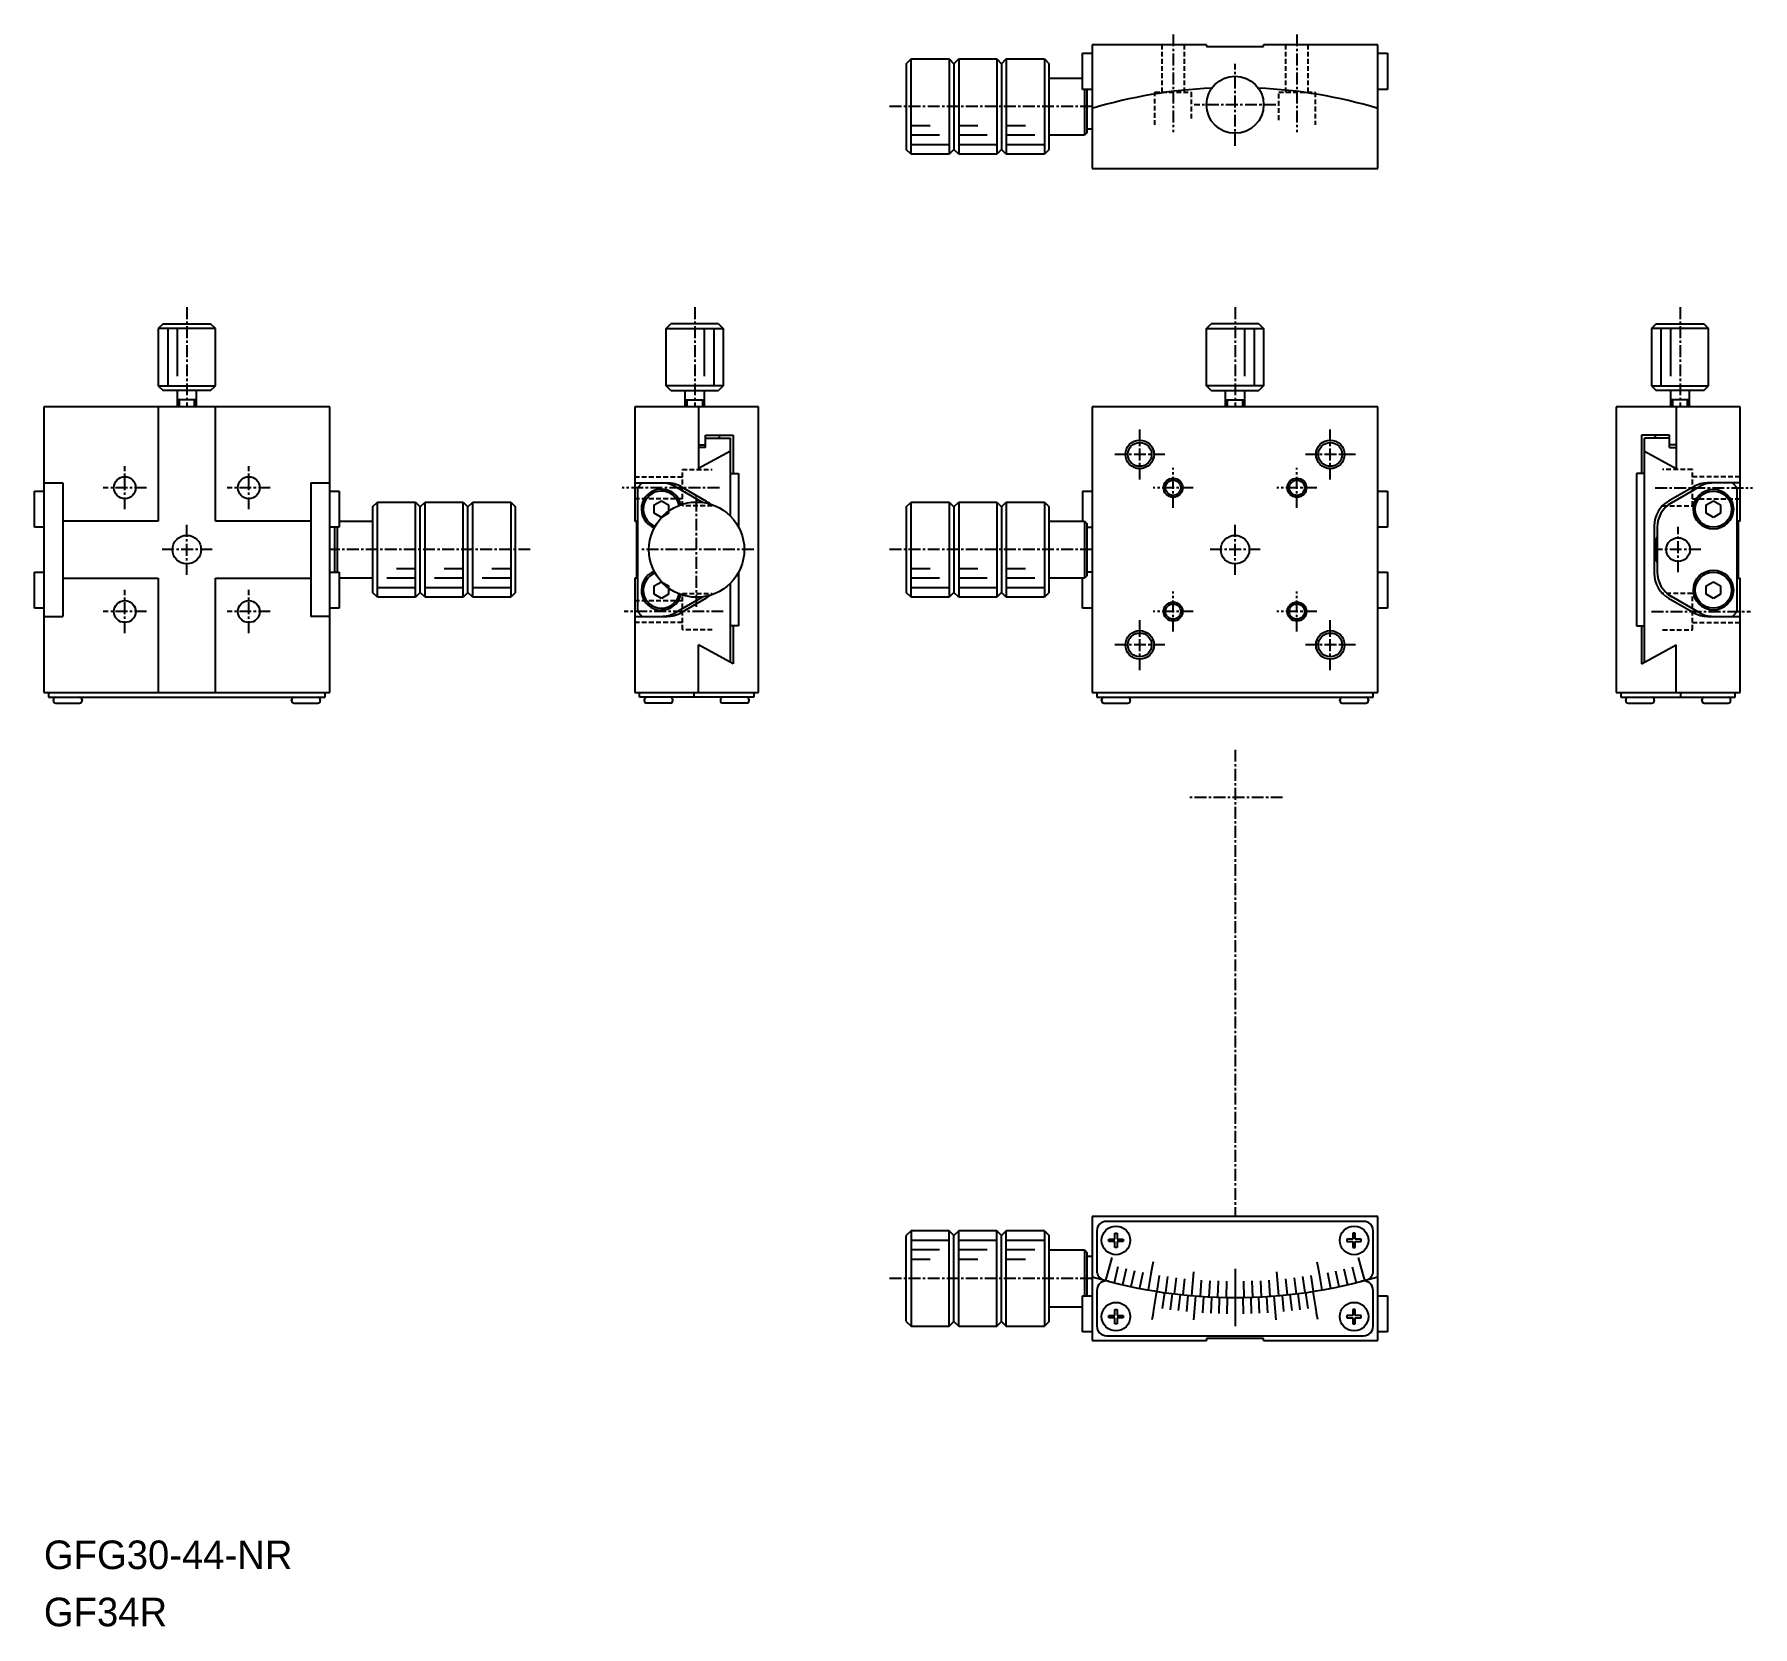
# Model space of a CAD drawing. Extents: x 947 to 1127, y 43 to 210.
import ezdxf

# ---------------------------------------------------------------- set-up
doc = ezdxf.new("R2010")
doc.units = 0
doc.linetypes.add('CENTER', pattern=[2, 1.25, -0.25, 0.25, -0.25])
doc.linetypes.add('DASHED', pattern=[0.75, 0.5, -0.25])
doc.layers.get('0').update_dxf_attribs({"linetype": 'CONTINUOUS'})
doc.layers.add('CENTER', color=1, linetype='CENTER')

msp = doc.modelspace()

# ---------------------------------------------------------------- linework, layer by layer
at = {"color": 7, "linetype": 'CONTINUOUS'}
for p, q in [((1038.06, 206.99), (1038.56, 207.49)), ((1038.56, 207.49), (1042.56, 207.49)), ((1042.56, 207.49), (1043.06, 206.99)), ((1043.06, 206.99), (1043.56, 207.49)), ((1043.56, 207.49), (1047.56, 207.49)), ((1047.56, 207.49), (1048.06, 206.99)), ((1048.06, 206.99), (1048.56, 207.49)), ((1048.56, 207.49), (1052.56, 207.49)), ((1052.56, 207.49), (1053.06, 206.99)), ((1056.56, 204.29), (1056.56, 208.09)), ((1056.56, 208.09), (1057.56, 208.09)), ((1069.56, 208.99), (1057.56, 208.99)), ((1057.56, 208.99), (1057.56, 195.99)), ((1069.56, 208.99), (1069.56, 208.79)), ((1069.56, 208.79), (1075.56, 208.79)), ((1075.56, 208.79), (1075.56, 208.99)), ((1087.56, 208.99), (1075.56, 208.99)), ((1087.56, 195.99), (1087.56, 208.99)), ((1087.56, 208.09), (1088.56, 208.09)), ((1088.56, 208.09), (1088.56, 204.29)), ((1038.06, 206.99), (1038.06, 197.99)), ((1043.06, 206.99), (1043.06, 197.99)), ((1048.06, 206.99), (1048.06, 197.99)), ((1053.06, 197.99), (1053.06, 206.99)), ((1053.06, 205.49), (1056.56, 205.49)), ((1057.56, 204.29), (1056.56, 204.29)), ((1057.06, 199.79), (1057.06, 204.29)), ((1088.56, 204.29), (1087.56, 204.29)), ((1056.76, 199.49), (1053.06, 199.49)), ((1057.06, 199.79), (1056.76, 199.49)), ((1057.56, 200.14), (1057.06, 200.14)), ((1038.56, 197.49), (1038.06, 197.99)), ((1042.56, 197.49), (1038.56, 197.49)), ((1043.06, 197.99), (1042.56, 197.49)), ((1043.56, 197.49), (1043.06, 197.99)), ((1047.56, 197.49), (1043.56, 197.49)), ((1048.06, 197.99), (1047.56, 197.49)), ((1048.56, 197.49), (1048.06, 197.99)), ((1052.56, 197.49), (1048.56, 197.49)), ((1053.06, 197.99), (1052.56, 197.49)), ((1057.56, 195.99), (1087.56, 195.99)), ((960.06, 179.7), (959.56, 179.2)), ((959.56, 179.2), (959.56, 173.2)), ((960.06, 179.7), (965.06, 179.7)), ((965.56, 179.2), (965.06, 179.7)), ((965.56, 173.2), (965.56, 179.2)), ((1012.86, 179.2), (1013.36, 179.7)), ((1012.86, 173.2), (1012.86, 179.2)), ((1018.36, 179.7), (1013.36, 179.7)), ((1018.36, 179.7), (1018.86, 179.2)), ((1018.86, 179.2), (1018.86, 173.2)), ((1069.56, 179.2), (1070.06, 179.7)), ((1069.56, 173.2), (1069.56, 179.2)), ((1075.06, 179.7), (1070.06, 179.7)), ((1075.06, 179.7), (1075.56, 179.2)), ((1075.56, 179.2), (1075.56, 173.2)), ((1116.76, 179.7), (1116.26, 179.2)), ((1116.26, 179.2), (1116.26, 173.2)), ((1116.76, 179.7), (1121.76, 179.7)), ((1122.26, 179.2), (1121.76, 179.7)), ((1122.26, 173.2), (1122.26, 179.2)), ((959.56, 173.2), (960.06, 172.7)), ((965.06, 172.7), (965.56, 173.2)), ((1013.36, 172.7), (1012.86, 173.2)), ((1018.86, 173.2), (1018.36, 172.7)), ((1070.06, 172.7), (1069.56, 173.2)), ((1075.56, 173.2), (1075.06, 172.7)), ((1116.26, 173.2), (1116.76, 172.7)), ((1121.76, 172.7), (1122.26, 173.2)), ((965.06, 172.7), (960.06, 172.7)), ((962.63, 171.7), (962.49, 171.7)), ((1013.36, 172.7), (1018.36, 172.7)), ((1015.79, 171.7), (1015.93, 171.7)), ((1070.06, 172.7), (1075.06, 172.7)), ((1072.49, 171.7), (1072.63, 171.7)), ((1121.76, 172.7), (1116.76, 172.7)), ((1119.33, 171.7), (1119.19, 171.7)), ((977.56, 170.99), (947.56, 170.99)), ((947.56, 170.99), (947.56, 140.99)), ((959.56, 170.99), (959.56, 158.99)), ((965.56, 158.99), (965.56, 170.99)), ((977.56, 140.99), (977.56, 170.99)), ((1022.56, 170.99), (1009.56, 170.99)), ((1009.56, 170.99), (1009.56, 158.99)), ((1016.25, 170.99), (1016.25, 164.49)), ((1022.56, 140.99), (1022.56, 170.99)), ((1087.56, 170.99), (1057.56, 170.99)), ((1057.56, 170.99), (1057.56, 140.99)), ((1087.56, 140.99), (1087.56, 170.99)), ((1125.56, 170.99), (1112.56, 170.99)), ((1112.56, 170.99), (1112.56, 140.99)), ((1118.87, 170.99), (1118.87, 164.49)), ((1125.56, 158.99), (1125.56, 170.99)), ((1016.98, 167.99), (1019.91, 167.99)), ((1016.98, 166.7), (1016.98, 167.99)), ((1016.98, 167.7), (1019.6, 167.7)), ((1018.31, 167.7), (1018.6, 167.99)), ((1019.6, 159.53), (1019.6, 167.7)), ((1019.91, 167.99), (1019.91, 163.99)), ((1115.21, 167.99), (1115.21, 163.99)), ((1118.14, 167.99), (1115.21, 167.99)), ((1115.52, 144.17), (1115.52, 167.7)), ((1118.14, 167.7), (1115.52, 167.7)), ((1116.81, 167.7), (1116.52, 167.99)), ((1118.14, 166.7), (1118.14, 167.99)), ((1016.25, 166.99), (1016.98, 166.99)), ((1016.98, 166.7), (1016.25, 166.7)), ((1019.6, 166.34), (1016.25, 164.49)), ((1115.52, 166.34), (1118.87, 164.49)), ((1118.87, 166.99), (1118.14, 166.99)), ((1118.14, 166.7), (1118.87, 166.7)), ((947.56, 162.99), (949.56, 162.99)), ((949.56, 162.99), (949.56, 148.99)), ((975.56, 162.99), (977.56, 162.99)), ((975.56, 162.99), (975.56, 148.99)), ((1009.56, 162.99), (1012.96, 162.99)), ((1009.86, 162.49), (1010.36, 162.99)), ((1009.86, 162.49), (1009.86, 149.49)), ((1013.86, 162.59), (1016.7, 160.95)), ((1014.46, 162.59), (1017.06, 161.09)), ((1019.6, 163.99), (1020.44, 163.99)), ((1020.44, 163.99), (1020.44, 158.41)), ((1114.68, 163.99), (1114.68, 147.99)), ((1115.52, 163.99), (1114.68, 163.99)), ((1120.66, 162.59), (1118.06, 161.09)), ((1118.36, 160.92), (1121.26, 162.59)), ((1125.56, 162.99), (1122.16, 162.99)), ((1124.76, 162.99), (1125.26, 162.49)), ((1125.26, 149.49), (1125.26, 162.49)), ((946.56, 162.14), (947.56, 162.14)), ((946.56, 158.34), (946.56, 162.14)), ((977.56, 162.14), (978.56, 162.14)), ((978.56, 162.14), (978.56, 158.34)), ((982.06, 160.49), (982.56, 160.99)), ((982.06, 160.49), (982.06, 151.49)), ((982.56, 160.99), (986.56, 160.99)), ((986.56, 160.99), (987.06, 160.49)), ((987.06, 160.49), (987.56, 160.99)), ((987.06, 151.49), (987.06, 160.49)), ((987.56, 160.99), (991.56, 160.99)), ((991.56, 160.99), (992.06, 160.49)), ((992.06, 160.49), (992.56, 160.99)), ((992.06, 151.49), (992.06, 160.49)), ((992.56, 160.99), (996.56, 160.99)), ((996.56, 160.99), (997.06, 160.49)), ((997.06, 151.49), (997.06, 160.49)), ((1011.61, 160.68), (1012.36, 161.11)), ((1011.61, 159.81), (1011.61, 160.68)), ((1012.36, 161.11), (1013.11, 160.68)), ((1013.11, 160.68), (1013.11, 159.81)), ((1038.06, 160.49), (1038.56, 160.99)), ((1038.06, 160.49), (1038.06, 151.49)), ((1038.56, 160.99), (1042.56, 160.99)), ((1042.56, 160.99), (1043.06, 160.49)), ((1043.06, 160.49), (1043.56, 160.99)), ((1043.06, 160.49), (1043.06, 151.49)), ((1043.56, 160.99), (1047.56, 160.99)), ((1047.56, 160.99), (1048.06, 160.49)), ((1048.06, 160.49), (1048.56, 160.99)), ((1048.06, 160.49), (1048.06, 151.49)), ((1048.56, 160.99), (1052.56, 160.99)), ((1052.56, 160.99), (1053.06, 160.49)), ((1053.06, 151.49), (1053.06, 160.49)), ((1056.56, 162.14), (1057.56, 162.14)), ((1056.56, 162.14), (1056.56, 158.99)), ((1087.56, 162.14), (1088.56, 162.14)), ((1088.56, 162.14), (1088.56, 158.34)), ((1122.01, 160.68), (1122.76, 161.11)), ((1122.01, 159.81), (1122.01, 160.68)), ((1122.76, 161.11), (1123.51, 160.68)), ((1123.51, 160.68), (1123.51, 159.81)), ((959.56, 158.99), (949.56, 158.99)), ((975.56, 158.99), (965.56, 158.99)), ((978.56, 158.99), (982.06, 158.99)), ((1009.56, 158.99), (1009.76, 158.99)), ((1009.76, 158.99), (1009.76, 152.99)), ((1012.36, 159.38), (1011.61, 159.81)), ((1013.11, 159.81), (1012.36, 159.38)), ((1053.06, 158.99), (1056.76, 158.99)), ((1056.76, 158.99), (1057.06, 158.69)), ((1057.06, 153.29), (1057.06, 158.69)), ((1122.76, 159.38), (1122.01, 159.81)), ((1123.51, 159.81), (1122.76, 159.38)), ((1125.36, 158.99), (1125.36, 152.99)), ((1125.56, 158.99), (1125.36, 158.99)), ((947.56, 158.34), (946.56, 158.34)), ((978.56, 158.34), (977.56, 158.34)), ((978.06, 158.34), (978.06, 153.64)), ((978.36, 153.64), (978.36, 158.34)), ((1057.06, 158.34), (1057.56, 158.34)), ((1088.56, 158.34), (1087.56, 158.34)), ((1116.56, 158.49), (1116.56, 153.5)), ((1116.86, 158.32), (1116.86, 153.67)), ((946.56, 153.64), (947.56, 153.64)), ((946.56, 149.84), (946.56, 153.64)), ((977.56, 153.64), (978.56, 153.64)), ((978.56, 153.64), (978.56, 149.84)), ((1020.44, 153.58), (1020.44, 147.99)), ((1057.06, 153.29), (1056.76, 152.99)), ((1057.56, 153.64), (1057.06, 153.64)), ((1087.56, 153.64), (1088.56, 153.64)), ((1088.56, 153.64), (1088.56, 149.84)), ((949.56, 152.99), (959.56, 152.99)), ((959.56, 152.99), (959.56, 140.99)), ((965.56, 152.99), (975.56, 152.99)), ((965.56, 140.99), (965.56, 152.99)), ((982.06, 152.99), (978.56, 152.99)), ((982.56, 150.99), (982.06, 151.49)), ((987.06, 151.49), (986.56, 150.99)), ((987.56, 150.99), (987.06, 151.49)), ((992.06, 151.49), (991.56, 150.99)), ((992.56, 150.99), (992.06, 151.49)), ((997.06, 151.49), (996.56, 150.99)), ((1009.76, 152.99), (1009.56, 152.99)), ((1009.56, 152.99), (1009.56, 140.99)), ((1011.61, 152.18), (1012.36, 152.61)), ((1011.61, 151.31), (1011.61, 152.18)), ((1012.36, 152.61), (1013.11, 152.18)), ((1013.11, 152.18), (1013.11, 151.31)), ((1019.6, 144.17), (1019.6, 152.46)), ((1038.56, 150.99), (1038.06, 151.49)), ((1043.06, 151.49), (1042.56, 150.99)), ((1043.56, 150.99), (1043.06, 151.49)), ((1048.06, 151.49), (1047.56, 150.99)), ((1048.56, 150.99), (1048.06, 151.49)), ((1053.06, 151.49), (1052.56, 150.99)), ((1056.76, 152.99), (1053.06, 152.99)), ((1056.56, 149.84), (1056.56, 152.99)), ((1122.01, 152.18), (1122.76, 152.61)), ((1122.01, 151.31), (1122.01, 152.18)), ((1122.76, 152.61), (1123.51, 152.18)), ((1123.51, 152.18), (1123.51, 151.31)), ((1125.36, 152.99), (1125.56, 152.99)), ((1125.56, 140.99), (1125.56, 152.99)), ((947.56, 149.84), (946.56, 149.84)), ((978.56, 149.84), (977.56, 149.84)), ((986.56, 150.99), (982.56, 150.99)), ((991.56, 150.99), (987.56, 150.99)), ((996.56, 150.99), (992.56, 150.99)), ((1012.36, 150.88), (1011.61, 151.31)), ((1013.11, 151.31), (1012.36, 150.88)), ((1016.7, 151.04), (1013.86, 149.4)), ((1017.06, 150.9), (1014.46, 149.4)), ((1042.56, 150.99), (1038.56, 150.99)), ((1047.56, 150.99), (1043.56, 150.99)), ((1052.56, 150.99), (1048.56, 150.99)), ((1057.56, 149.84), (1056.56, 149.84)), ((1088.56, 149.84), (1087.56, 149.84)), ((1118.06, 150.9), (1120.66, 149.4)), ((1121.26, 149.4), (1118.36, 151.07)), ((1122.76, 150.88), (1122.01, 151.31)), ((1123.51, 151.31), (1122.76, 150.88)), ((947.56, 148.99), (949.56, 148.99)), ((977.56, 148.99), (975.56, 148.99)), ((1009.56, 148.99), (1012.96, 148.99)), ((1010.36, 148.99), (1009.86, 149.49)), ((1020.44, 147.99), (1019.6, 147.99)), ((1019.91, 147.99), (1019.91, 144)), ((1114.68, 147.99), (1115.52, 147.99)), ((1115.21, 147.99), (1115.21, 144)), ((1122.16, 148.99), (1125.56, 148.99)), ((1125.26, 149.49), (1124.76, 148.99)), ((1019.91, 144), (1016.25, 146.01)), ((1016.25, 140.99), (1016.25, 146.01)), ((1115.21, 144), (1118.87, 146.01)), ((1118.87, 140.99), (1118.87, 146.01)), ((947.56, 140.99), (977.56, 140.99)), ((948.06, 140.99), (948.06, 140.49)), ((977.06, 140.49), (977.06, 140.99)), ((1009.56, 140.99), (1022.56, 140.99)), ((1010.06, 140.49), (1010.06, 140.99)), ((1015.79, 140.49), (1015.79, 140.99)), ((1022.06, 140.99), (1022.06, 140.49)), ((1057.56, 140.99), (1087.56, 140.99)), ((1058.06, 140.99), (1058.06, 140.49)), ((1087.06, 140.49), (1087.06, 140.99)), ((1112.56, 140.99), (1125.56, 140.99)), ((1113.06, 140.99), (1113.06, 140.49)), ((1119.33, 140.49), (1119.33, 140.99)), ((1125.06, 140.49), (1125.06, 140.99)), ((948.06, 140.49), (977.06, 140.49)), ((948.56, 140.14), (948.56, 140.24)), ((948.81, 139.89), (951.31, 139.89)), ((951.56, 140.24), (951.56, 140.14)), ((973.56, 140.14), (973.56, 140.24)), ((973.81, 139.89), (976.31, 139.89)), ((976.56, 140.24), (976.56, 140.14)), ((1022.06, 140.49), (1010.06, 140.49)), ((1010.56, 140.24), (1010.56, 140.14)), ((1013.31, 139.89), (1010.81, 139.89)), ((1013.56, 140.14), (1013.56, 140.24)), ((1018.56, 140.24), (1018.56, 140.14)), ((1021.31, 139.89), (1018.81, 139.89)), ((1021.56, 140.14), (1021.56, 140.24)), ((1058.06, 140.49), (1087.06, 140.49)), ((1058.56, 140.14), (1058.56, 140.24)), ((1058.81, 139.89), (1061.31, 139.89)), ((1061.56, 140.24), (1061.56, 140.14)), ((1083.56, 140.14), (1083.56, 140.24)), ((1083.81, 139.89), (1086.31, 139.89)), ((1086.56, 140.24), (1086.56, 140.14)), ((1113.06, 140.49), (1125.06, 140.49)), ((1113.56, 140.14), (1113.56, 140.24)), ((1113.81, 139.89), (1116.31, 139.89)), ((1116.56, 140.24), (1116.56, 140.14)), ((1121.56, 140.14), (1121.56, 140.24)), ((1121.81, 139.89), (1124.31, 139.89)), ((1124.56, 140.24), (1124.56, 140.14)), ((1087.56, 85.99), (1057.56, 85.99)), ((1057.56, 85.99), (1057.56, 72.99)), ((1086.06, 85.49), (1059.06, 85.49)), ((1087.56, 72.99), (1087.56, 85.99)), ((1038.56, 84.49), (1038.06, 83.99)), ((1038.06, 74.99), (1038.06, 83.99)), ((1042.56, 84.49), (1038.56, 84.49)), ((1043.06, 83.99), (1042.56, 84.49)), ((1043.56, 84.49), (1043.06, 83.99)), ((1043.06, 74.99), (1043.06, 83.99)), ((1047.56, 84.49), (1043.56, 84.49)), ((1048.06, 83.99), (1047.56, 84.49)), ((1048.56, 84.49), (1048.06, 83.99)), ((1048.06, 74.99), (1048.06, 83.99)), ((1052.56, 84.49), (1048.56, 84.49)), ((1052.56, 84.49), (1053.06, 83.99)), ((1053.06, 74.99), (1053.06, 83.99)), ((1058.06, 84.49), (1058.06, 80.3)), ((1087.06, 80.3), (1087.06, 84.49)), ((1053.06, 82.49), (1056.76, 82.49)), ((1056.76, 82.49), (1056.76, 77.69)), ((1056.76, 82.49), (1057.06, 82.19)), ((1057.06, 77.69), (1057.06, 82.19)), ((1057.06, 81.84), (1057.56, 81.84)), ((1056.56, 77.69), (1057.56, 77.69)), ((1056.56, 73.89), (1056.56, 77.69)), ((1058.06, 78.23), (1058.06, 74.49)), ((1087.06, 74.49), (1087.06, 78.23)), ((1087.56, 77.69), (1088.56, 77.69)), ((1088.56, 77.69), (1088.56, 73.89)), ((1056.56, 76.49), (1053.06, 76.49)), ((1038.06, 74.99), (1038.56, 74.49)), ((1038.56, 74.49), (1042.56, 74.49)), ((1042.56, 74.49), (1043.06, 74.99)), ((1043.06, 74.99), (1043.56, 74.49)), ((1043.56, 74.49), (1047.56, 74.49)), ((1047.56, 74.49), (1048.06, 74.99)), ((1048.06, 74.99), (1048.56, 74.49)), ((1048.56, 74.49), (1052.56, 74.49)), ((1053.06, 74.99), (1052.56, 74.49)), ((1057.56, 73.89), (1056.56, 73.89)), ((1057.56, 72.99), (1069.56, 72.99)), ((1059.06, 73.49), (1086.06, 73.49)), ((1069.56, 73.19), (1069.56, 72.99)), ((1075.56, 73.19), (1069.56, 73.19)), ((1075.56, 72.99), (1075.56, 73.19)), ((1075.56, 72.99), (1087.56, 72.99)), ((1088.56, 73.89), (1087.56, 73.89))]:
    msp.add_line(p, q, dxfattribs=at)
at = {"color": 3, "linetype": 'CONTINUOUS'}
for p, q in [((1038.56, 197.49), (1038.56, 207.49)), ((1042.56, 207.49), (1042.56, 197.49)), ((1043.56, 207.49), (1043.56, 197.49)), ((1047.56, 207.49), (1047.56, 197.49)), ((1048.56, 207.49), (1048.56, 197.49)), ((1052.56, 207.49), (1052.56, 197.49)), ((1056.76, 204.29), (1056.76, 199.49)), ((1040.56, 200.49), (1038.56, 200.49)), ((1045.56, 200.49), (1043.56, 200.49)), ((1050.56, 200.49), (1048.56, 200.49)), ((1041.56, 199.49), (1038.56, 199.49)), ((1042.56, 198.49), (1038.56, 198.49)), ((1046.56, 199.49), (1043.56, 199.49)), ((1047.56, 198.49), (1043.56, 198.49)), ((1051.56, 199.49), (1048.56, 199.49)), ((1052.56, 198.49), (1048.56, 198.49)), ((965.56, 179.2), (959.56, 179.2)), ((960.56, 179.2), (960.56, 173.2)), ((961.56, 179.2), (961.56, 174.2)), ((1012.86, 179.2), (1018.86, 179.2)), ((1016.86, 179.2), (1016.86, 174.2)), ((1017.86, 179.2), (1017.86, 173.2)), ((1069.56, 179.2), (1075.56, 179.2)), ((1073.56, 179.2), (1073.56, 174.2)), ((1074.56, 179.2), (1074.56, 173.2)), ((1122.26, 179.2), (1116.26, 179.2)), ((1117.26, 179.2), (1117.26, 173.2)), ((1118.26, 179.2), (1118.26, 174.2)), ((959.56, 173.2), (965.56, 173.2)), ((1018.86, 173.2), (1012.86, 173.2)), ((1075.56, 173.2), (1069.56, 173.2)), ((1116.26, 173.2), (1122.26, 173.2)), ((961.56, 172.7), (961.56, 170.99)), ((963.56, 171.7), (961.56, 171.7)), ((961.76, 171.7), (961.76, 170.99)), ((963.36, 170.99), (963.36, 171.7)), ((963.56, 170.99), (963.56, 172.7)), ((1014.86, 170.99), (1014.86, 172.7)), ((1014.86, 171.7), (1016.86, 171.7)), ((1015.06, 170.99), (1015.06, 171.7)), ((1016.66, 171.7), (1016.66, 170.99)), ((1016.86, 172.7), (1016.86, 170.99)), ((1071.56, 170.99), (1071.56, 172.7)), ((1071.56, 171.7), (1073.56, 171.7)), ((1071.76, 170.99), (1071.76, 171.7)), ((1073.36, 171.7), (1073.36, 170.99)), ((1073.56, 172.7), (1073.56, 170.99)), ((1118.26, 172.7), (1118.26, 170.99)), ((1120.26, 171.7), (1118.26, 171.7)), ((1118.46, 171.7), (1118.46, 170.99)), ((1120.06, 170.99), (1120.06, 171.7)), ((1120.26, 170.99), (1120.26, 172.7)), ((982.56, 150.99), (982.56, 160.99)), ((986.56, 150.99), (986.56, 160.99)), ((987.56, 150.99), (987.56, 160.99)), ((991.56, 150.99), (991.56, 160.99)), ((992.56, 150.99), (992.56, 160.99)), ((996.56, 160.99), (996.56, 150.99)), ((1038.56, 150.99), (1038.56, 160.99)), ((1042.56, 160.99), (1042.56, 150.99)), ((1043.56, 160.99), (1043.56, 150.99)), ((1047.56, 160.99), (1047.56, 150.99)), ((1048.56, 160.99), (1048.56, 150.99)), ((1052.56, 160.99), (1052.56, 150.99)), ((1056.76, 158.99), (1056.76, 152.99)), ((986.56, 153.99), (984.56, 153.99)), ((991.56, 153.99), (989.56, 153.99)), ((996.56, 153.99), (994.56, 153.99)), ((1040.56, 153.99), (1038.56, 153.99)), ((1045.56, 153.99), (1043.56, 153.99)), ((1050.56, 153.99), (1048.56, 153.99)), ((986.56, 151.99), (982.56, 151.99)), ((986.56, 152.99), (983.56, 152.99)), ((991.56, 151.99), (987.56, 151.99)), ((991.56, 152.99), (988.56, 152.99)), ((996.56, 151.99), (992.56, 151.99)), ((996.56, 152.99), (993.56, 152.99)), ((1041.56, 152.99), (1038.56, 152.99)), ((1042.56, 151.99), (1038.56, 151.99)), ((1046.56, 152.99), (1043.56, 152.99)), ((1047.56, 151.99), (1043.56, 151.99)), ((1051.56, 152.99), (1048.56, 152.99)), ((1052.56, 151.99), (1048.56, 151.99)), ((1038.56, 84.49), (1038.56, 74.49)), ((1042.56, 83.49), (1038.56, 83.49)), ((1042.56, 74.49), (1042.56, 84.49)), ((1043.56, 74.49), (1043.56, 84.49)), ((1047.56, 83.49), (1043.56, 83.49)), ((1047.56, 74.49), (1047.56, 84.49)), ((1048.56, 74.49), (1048.56, 84.49)), ((1052.56, 83.49), (1048.56, 83.49)), ((1052.56, 84.49), (1052.56, 74.49)), ((1059.31, 83.37), (1059.31, 83.62)), ((1059.31, 83.62), (1059.93, 83.62)), ((1059.93, 83.37), (1059.31, 83.37)), ((1059.93, 84.24), (1060.18, 84.24)), ((1059.93, 83.62), (1059.93, 84.24)), ((1059.93, 82.74), (1059.93, 83.37)), ((1060.18, 84.24), (1060.18, 83.62)), ((1060.18, 83.62), (1060.81, 83.62)), ((1060.81, 83.37), (1060.18, 83.37)), ((1060.18, 83.37), (1060.18, 82.74)), ((1060.81, 83.62), (1060.81, 83.37)), ((1084.93, 83.62), (1084.31, 83.62)), ((1084.31, 83.62), (1084.31, 83.37)), ((1084.31, 83.37), (1084.93, 83.37)), ((1084.93, 84.24), (1084.93, 83.62)), ((1085.18, 84.24), (1084.93, 84.24)), ((1084.93, 83.37), (1084.93, 82.74)), ((1085.18, 83.62), (1085.18, 84.24)), ((1085.81, 83.62), (1085.18, 83.62)), ((1085.18, 82.74), (1085.18, 83.37)), ((1085.18, 83.37), (1085.81, 83.37)), ((1085.81, 83.37), (1085.81, 83.62)), ((1041.56, 82.49), (1038.56, 82.49)), ((1040.56, 81.49), (1038.56, 81.49)), ((1046.56, 82.49), (1043.56, 82.49)), ((1045.56, 81.49), (1043.56, 81.49)), ((1051.56, 82.49), (1048.56, 82.49)), ((1050.56, 81.49), (1048.56, 81.49)), ((1059.62, 81.7), (1059.41, 80.93)), ((1060.18, 82.74), (1059.93, 82.74)), ((1063.96, 81.25), (1063.88, 80.75)), ((1081.15, 81.25), (1081.24, 80.75)), ((1084.93, 82.74), (1085.18, 82.74)), ((1085.5, 81.7), (1085.71, 80.93)), ((1059.41, 80.93), (1058.97, 79.28)), ((1060.27, 80.7), (1059.86, 79.05)), ((1061.13, 80.5), (1060.75, 78.84)), ((1062, 80.3), (1061.64, 78.64)), ((1062.87, 80.13), (1062.54, 78.46)), ((1063.74, 79.97), (1063.44, 78.29)), ((1063.88, 80.75), (1063.74, 79.97)), ((1064.61, 79.82), (1064.35, 78.14)), ((1065.49, 79.69), (1065.25, 78.01)), ((1066.37, 79.57), (1066.16, 77.89)), ((1067.25, 79.47), (1067.07, 77.78)), ((1068.13, 79.39), (1067.98, 77.69)), ((1068.2, 80.18), (1068.13, 79.39)), ((1072.56, 80.49), (1072.56, 74.49)), ((1076.92, 80.18), (1076.99, 79.39)), ((1076.99, 79.39), (1077.14, 77.69)), ((1077.87, 79.47), (1078.05, 77.78)), ((1078.75, 79.57), (1078.96, 77.89)), ((1079.63, 79.69), (1079.87, 78.01)), ((1080.51, 79.82), (1080.77, 78.14)), ((1081.24, 80.75), (1081.38, 79.97)), ((1081.38, 79.97), (1081.68, 78.29)), ((1082.25, 80.13), (1082.58, 78.46)), ((1083.12, 80.3), (1083.47, 78.64)), ((1083.99, 80.5), (1084.37, 78.84)), ((1084.85, 80.7), (1085.26, 79.05)), ((1085.71, 80.93), (1086.15, 79.28)), ((1064.08, 76.46), (1064.35, 78.14)), ((1065.16, 78.02), (1064.92, 76.34)), ((1065.98, 77.91), (1065.77, 76.22)), ((1066.8, 77.81), (1066.61, 76.12)), ((1067.62, 77.73), (1067.46, 76.04)), ((1068.31, 75.96), (1068.44, 77.66)), ((1069.02, 79.32), (1068.9, 77.62)), ((1069.26, 77.6), (1069.16, 75.9)), ((1069.9, 79.26), (1069.81, 77.57)), ((1070.09, 77.55), (1070.01, 75.85)), ((1070.79, 79.23), (1070.73, 77.53)), ((1071.67, 79.2), (1071.64, 77.5)), ((1073.45, 79.2), (1073.48, 77.5)), ((1074.33, 79.23), (1074.39, 77.53)), ((1075.03, 77.55), (1075.11, 75.85)), ((1075.22, 79.26), (1075.31, 77.57)), ((1075.86, 77.6), (1075.96, 75.9)), ((1076.1, 79.32), (1076.22, 77.62)), ((1076.81, 75.96), (1076.68, 77.66)), ((1077.5, 77.73), (1077.66, 76.04)), ((1078.32, 77.81), (1078.51, 76.12)), ((1079.14, 77.91), (1079.35, 76.22)), ((1079.96, 78.02), (1080.2, 76.34)), ((1081.04, 76.46), (1080.77, 78.14)), ((1059.93, 76.24), (1060.18, 76.24)), ((1059.93, 75.62), (1059.93, 76.24)), ((1060.18, 76.24), (1060.18, 75.62)), ((1063.96, 75.67), (1064.08, 76.46)), ((1068.24, 75.16), (1068.31, 75.96)), ((1070.91, 77.52), (1070.86, 75.82)), ((1071.73, 77.5), (1071.71, 75.8)), ((1073.38, 77.5), (1073.41, 75.8)), ((1074.21, 77.52), (1074.26, 75.82)), ((1076.87, 75.16), (1076.81, 75.96)), ((1081.16, 75.67), (1081.04, 76.46)), ((1084.93, 76.24), (1084.93, 75.62)), ((1085.18, 76.24), (1084.93, 76.24)), ((1085.18, 75.62), (1085.18, 76.24)), ((1059.31, 75.37), (1059.31, 75.62)), ((1059.31, 75.62), (1059.93, 75.62)), ((1059.93, 75.37), (1059.31, 75.37)), ((1059.93, 74.74), (1059.93, 75.37)), ((1060.18, 74.74), (1059.93, 74.74)), ((1060.18, 75.62), (1060.81, 75.62)), ((1060.81, 75.37), (1060.18, 75.37)), ((1060.18, 75.37), (1060.18, 74.74)), ((1060.81, 75.62), (1060.81, 75.37)), ((1063.88, 75.18), (1063.96, 75.67)), ((1081.24, 75.18), (1081.16, 75.67)), ((1084.31, 75.62), (1084.31, 75.37)), ((1084.93, 75.62), (1084.31, 75.62)), ((1084.31, 75.37), (1084.93, 75.37)), ((1084.93, 75.37), (1084.93, 74.74)), ((1084.93, 74.74), (1085.18, 74.74)), ((1085.81, 75.62), (1085.18, 75.62)), ((1085.18, 74.74), (1085.18, 75.37)), ((1085.18, 75.37), (1085.81, 75.37)), ((1085.81, 75.37), (1085.81, 75.62))]:
    msp.add_line(p, q, dxfattribs=at)
at = {"color": 3, "linetype": 'DASHED'}
for p, q in [((1064.91, 203.99), (1064.91, 208.99)), ((1067.21, 208.99), (1067.21, 203.99)), ((1077.91, 203.99), (1077.91, 208.99)), ((1080.21, 208.99), (1080.21, 203.99)), ((1064.16, 203.99), (1067.96, 203.99)), ((1064.16, 200.57), (1064.16, 203.99)), ((1067.96, 203.99), (1067.96, 201.08)), ((1077.16, 203.99), (1080.96, 203.99)), ((1077.16, 201.08), (1077.16, 203.99)), ((1080.96, 203.99), (1080.96, 200.57)), ((1014.56, 164.39), (1017.69, 164.39)), ((1014.56, 160.59), (1014.56, 164.39)), ((1120.56, 164.39), (1117.43, 164.39)), ((1120.56, 160.59), (1120.56, 164.39)), ((1009.56, 163.64), (1014.56, 163.64)), ((1125.56, 163.64), (1120.56, 163.64)), ((1014.56, 161.34), (1009.56, 161.34)), ((1017.69, 160.59), (1014.56, 160.59)), ((1117.43, 160.59), (1120.56, 160.59)), ((1120.56, 161.34), (1125.56, 161.34)), ((1009.56, 150.64), (1014.56, 150.64)), ((1014.56, 151.39), (1017.69, 151.39)), ((1014.56, 147.59), (1014.56, 151.39)), ((1120.56, 151.39), (1117.43, 151.39)), ((1120.56, 147.59), (1120.56, 151.39)), ((1014.56, 148.34), (1009.56, 148.34)), ((1120.56, 148.34), (1125.56, 148.34)), ((1017.69, 147.59), (1014.56, 147.59)), ((1117.43, 147.59), (1120.56, 147.59))]:
    msp.add_line(p, q, dxfattribs=at)
at = {"color": 7, "linetype": 'CONTINUOUS'}
for centre, radius in [((1072.56, 202.69), 3), ((956.06, 162.49), 1.15), ((969.06, 162.49), 1.15), ((1122.76, 160.24), 2.1), ((1016.06, 155.99), 5), ((1122.76, 160.24), 1.9), ((962.56, 155.99), 1.5), ((1072.56, 155.99), 1.5), ((1119.06, 155.99), 1.25), ((1122.76, 151.74), 2.1), ((1122.76, 151.74), 1.9), ((956.06, 149.49), 1.15), ((969.06, 149.49), 1.15), ((1060.06, 83.49), 1.5), ((1085.06, 83.49), 1.5), ((1060.06, 75.49), 1.5), ((1085.06, 75.49), 1.5)]:
    msp.add_circle(centre, radius, dxfattribs=at)
at = {"color": 3, "linetype": 'CONTINUOUS'}
for centre, radius in [((1062.56, 165.99), 1.5), ((1062.56, 165.99), 1.25), ((1082.56, 165.99), 1.5), ((1082.56, 165.99), 1.25), ((1066.06, 162.49), 1), ((1066.06, 162.49), 0.8), ((1079.06, 162.49), 1), ((1079.06, 162.49), 0.8), ((1066.06, 149.49), 1), ((1066.06, 149.49), 0.8), ((1079.06, 149.49), 1), ((1079.06, 149.49), 0.8), ((1062.56, 145.99), 1.5), ((1062.56, 145.99), 1.25), ((1082.56, 145.99), 1.5), ((1082.56, 145.99), 1.25)]:
    msp.add_circle(centre, radius, dxfattribs=at)
at = {"color": 7, "linetype": 'CONTINUOUS'}
for centre, radius, start, end in [((1072.56, 151.99), 52.5, 92.6656, 106.6015), ((1072.56, 151.99), 52.5, 73.3985, 87.3344), ((1012.36, 160.24), 2.1, 12.9008, 249.1841), ((1012.36, 159.99), 3, 60, 90), ((1012.96, 159.99), 3, 60, 90), ((1122.16, 159.99), 3, 90, 120), ((1122.76, 159.99), 3, 90, 120), ((1012.36, 160.24), 1.9, 12.0994, 249.9855), ((1015.56, 158.49), 3, 49.7525, 60), ((1119.56, 158.49), 3, 120, 180), ((1119.86, 158.32), 3, 120, 180), ((1119.86, 155.99), 3.3, 155.38, 204.62), ((1119.06, 155.99), 2.35, 159.418, 200.582), ((1012.36, 151.74), 2.1, 110.8159, 347.0992), ((1012.36, 151.74), 1.9, 110.0145, 347.9006), ((1119.56, 153.5), 3, 180, 240), ((1119.86, 153.67), 3, 180, 240), ((1015.56, 153.5), 3, 300, 310.2475), ((1012.36, 151.99), 3, 270, 300), ((1012.96, 151.99), 3, 270, 300), ((1122.16, 151.99), 3, 240, 270), ((1122.76, 151.99), 3, 240, 270), ((948.81, 140.24), 0.25, 90, 180), ((948.81, 140.14), 0.25, 180, 270), ((951.31, 140.24), 0.25, 0, 90), ((951.31, 140.14), 0.25, 270, 0), ((973.81, 140.24), 0.25, 90, 180), ((973.81, 140.14), 0.25, 180, 270), ((976.31, 140.24), 0.25, 0, 90), ((976.31, 140.14), 0.25, 270, 0), ((1010.81, 140.24), 0.25, 90, 180), ((1010.81, 140.14), 0.25, 180, 270), ((1013.31, 140.24), 0.25, 0, 90), ((1013.31, 140.14), 0.25, 270, 0), ((1018.81, 140.24), 0.25, 90, 180), ((1018.81, 140.14), 0.25, 180, 270), ((1021.31, 140.24), 0.25, 0, 90), ((1021.31, 140.14), 0.25, 270, 0), ((1058.81, 140.24), 0.25, 90, 180), ((1058.81, 140.14), 0.25, 180, 270), ((1061.31, 140.24), 0.25, 0, 90), ((1061.31, 140.14), 0.25, 270, 0), ((1083.81, 140.24), 0.25, 90, 180), ((1083.81, 140.14), 0.25, 180, 270), ((1086.31, 140.24), 0.25, 0, 90), ((1086.31, 140.14), 0.25, 270, 0), ((1113.81, 140.24), 0.25, 90, 180), ((1113.81, 140.14), 0.25, 180, 270), ((1116.31, 140.24), 0.25, 0, 90), ((1116.31, 140.14), 0.25, 270, 0), ((1121.81, 140.24), 0.25, 90, 180), ((1121.81, 140.14), 0.25, 180, 270), ((1124.31, 140.24), 0.25, 0, 90), ((1124.31, 140.14), 0.25, 270, 0), ((1059.06, 84.49), 1, 90, 180), ((1086.06, 84.49), 1, 0, 90), ((1072.56, 129.99), 52.5, 253.3985, 286.6015), ((1059.06, 80.3), 1, 180, 254.8032), ((1086.06, 80.3), 1, 285.1968, 0), ((1059.06, 78.23), 1, 75.3842, 180), ((1086.06, 78.23), 1, 0, 104.6158), ((1059.06, 74.49), 1, 180, 270), ((1086.06, 74.49), 1, 270, 0)]:
    msp.add_arc(centre, radius, start, end, dxfattribs=at)
at = {"layer": 'CENTER', "color": 1, "linetype": 'CENTER'}
for p, q in [((1066.06, 210.07), (1066.06, 199.81)), ((1079.06, 210.07), (1079.06, 199.81)), ((1072.56, 198.39), (1072.56, 206.99)), ((1057.56, 202.49), (1036.06, 202.49)), ((1076.86, 202.69), (1068.26, 202.69)), ((962.56, 181.44), (962.56, 170.99)), ((1015.86, 181.44), (1015.86, 170.99)), ((1072.56, 181.44), (1072.56, 170.99)), ((1119.26, 181.44), (1119.26, 170.99)), ((1062.56, 163.34), (1062.56, 168.64)), ((1082.56, 163.34), (1082.56, 168.64)), ((1065.21, 165.99), (1059.91, 165.99)), ((1085.21, 165.99), (1079.91, 165.99)), ((956.06, 160.23), (956.06, 164.76)), ((969.06, 160.23), (969.06, 164.76)), ((1066.06, 160.39), (1066.06, 164.59)), ((1079.06, 160.39), (1079.06, 164.59)), ((958.32, 162.49), (953.79, 162.49)), ((971.32, 162.49), (966.79, 162.49)), ((1018.46, 162.49), (1008.24, 162.49)), ((1068.16, 162.49), (1063.96, 162.49)), ((1081.16, 162.49), (1076.96, 162.49)), ((1116.66, 162.49), (1126.88, 162.49)), ((1016.06, 149.99), (1016.06, 161.99)), ((962.56, 153.34), (962.56, 158.64)), ((1072.56, 153.34), (1072.56, 158.64)), ((1119.06, 153.62), (1119.06, 158.37)), ((965.21, 155.99), (959.91, 155.99)), ((998.6, 155.99), (977.56, 155.99)), ((1022.06, 155.99), (1010.06, 155.99)), ((1057.56, 155.99), (1036.06, 155.99)), ((1075.21, 155.99), (1069.91, 155.99)), ((1121.43, 155.99), (1116.68, 155.99)), ((956.06, 147.23), (956.06, 151.76)), ((969.06, 147.23), (969.06, 151.76)), ((1066.06, 147.39), (1066.06, 151.59)), ((1079.06, 147.39), (1079.06, 151.59)), ((958.32, 149.49), (953.79, 149.49)), ((971.32, 149.49), (966.79, 149.49)), ((1018.86, 149.49), (1008.47, 149.49)), ((1062.56, 143.34), (1062.56, 148.64)), ((1068.16, 149.49), (1063.96, 149.49)), ((1081.16, 149.49), (1076.96, 149.49)), ((1082.56, 143.34), (1082.56, 148.64)), ((1116.26, 149.49), (1126.65, 149.49)), ((1065.21, 145.99), (1059.91, 145.99)), ((1085.21, 145.99), (1079.91, 145.99)), ((1072.56, 134.99), (1072.56, 85.99)), ((1077.56, 129.99), (1067.56, 129.99)), ((1057.56, 79.49), (1036.06, 79.49))]:
    msp.add_line(p, q, dxfattribs=at)

# ---------------------------------------------------------------- texts
at = {"color": 7, "linetype": 'CONTINUOUS'}
for s, p in [('GFG30-44-NR', (947.56, 48.99)), ('GF34R', (947.56, 42.99))]:
    msp.add_text(s, height=3, dxfattribs=at).set_placement(p)

doc.saveas('drawing.dxf')
